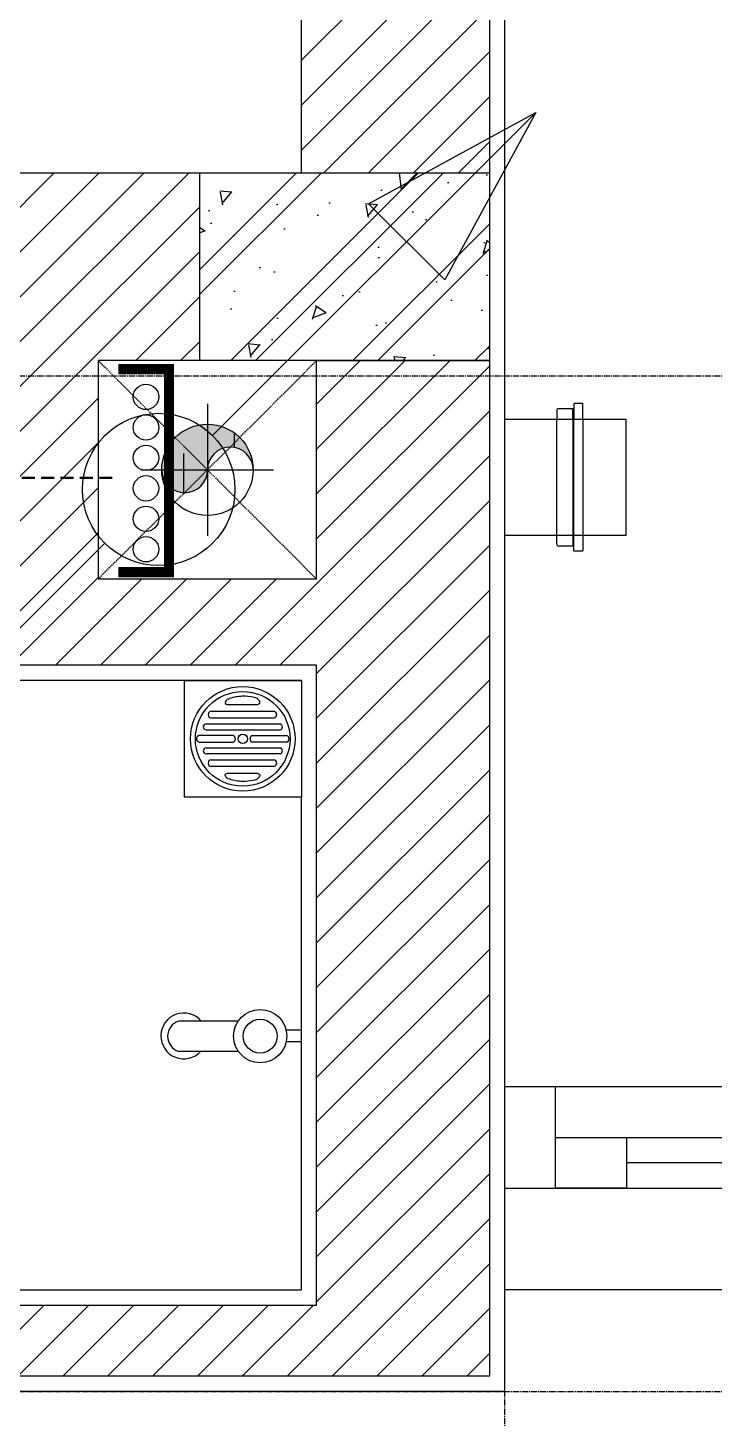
# Model space of a CAD drawing. Header units: inches. Extents: x 1721084 to 1854744, y 225101 to 488646.
# Drawn here: x 1828446 to 1829122, y 300600 to 301969 of the extents above; entities that cross this region are included whole.
import ezdxf

# ---------------------------------------------------------------- set-up
doc = ezdxf.new("R2010")
doc.units = ezdxf.units.IN
doc.header["$MEASUREMENT"] = 0
doc.set_wipeout_variables(frame=1)
for name, pattern in [('DASHED', [19.05, 12.7, -6.35]), ('X-PL-T3$0$X-GRID-TYPICAL$0$CENTER2', [1.125, 0.75, -0.125, 0.125, -0.125]), ('X-PL-T3$0$X-PL-T3$0$HIDDEN2', [0.1875, 0.125, -0.0625]), ('X-PL-T3$0$X-WC-ME_3_5$0$HIDDEN', [0.375, 0.25, -0.125])]:
    doc.linetypes.add(name, pattern=pattern)
for name, color, linetype in [('PCCC', 11, 'Continuous'), ('SYMBOL', 1, 'Continuous'), ('X-PL-T3$0$A-XREF', 250, 'Continuous'), ('X-PL-T3$0$X-GRID-TYPICAL$0$A-GRID', 250, 'X-PL-T3$0$X-GRID-TYPICAL$0$CENTER2'), ('X-PL-T3$0$X-PL-LIFT$0$A-FLOR-COLS-CONC', 250, 'Continuous'), ('X-PL-T3$0$X-PL-LIFT$0$A-FLOR-PATT', 250, 'Continuous'), ('X-PL-T3$0$X-PL-LIFT$0$A-FLOR-WALL', 250, 'Continuous'), ('X-PL-T3$0$X-PL-LIFT$0$A-FLOR-WALL-FNSH', 250, 'Continuous'), ('X-PL-T3$0$X-PL-LIFT$0$A-SECT-PATT', 250, 'Continuous'), ('X-PL-T3$0$X-PL-T3$0$A-FLOR-ABOV', 250, 'X-PL-T3$0$X-PL-T3$0$HIDDEN2'), ('X-PL-T3$0$X-PL-T3$0$A-FLOR-DRAN', 250, 'Continuous'), ('X-PL-T3$0$X-PL-T3$0$A-FLOR-PATT', 250, 'Continuous'), ('X-PL-T3$0$X-PL-T3$0$A-FLOR-WALL', 250, 'Continuous'), ('X-PL-T3$0$X-PL-T3$0$A-FLOR-WALL-FNSH', 250, 'Continuous'), ('X-PL-T3$0$X-PL-T3$0$A-FURN-EQPM', 250, 'Continuous'), ('X-PL-T3$0$X-PL-T3$0$A-XREF', 250, 'Continuous'), ('X-PL-T3$0$X-WC-ME_3_5$0$A-FLOR-WALL-PART', 33, 'Continuous'), ('X-PL-T3$0$X-WC-ME_3_5$0$A-FLOR-WDW', 32, 'Continuous'), ('X-PL-T3$0$X-WC-ME_3_5$0$A-FURN-EQPM-LOOSE', 49, 'Continuous')]:
    doc.layers.add(name, color=color, linetype=linetype)
doc.layers.add('TTLL', color=252, linetype='DASHED', lineweight=50)

# ---------------------------------------------------------------- blocks, each defined once
blk = doc.blocks.new('X-PL-T3$0$X-GRID-TYPICAL')
at = {"layer": 'X-PL-T3$0$X-GRID-TYPICAL$0$A-GRID', "ltscale": 8}
for p, q in [((-3600, 0), (15600, 0)), ((-3600, -1000), (30944.3, -1000))]:
    blk.add_line(p, q, dxfattribs=at)
blk.add_lwpolyline([(13600, 4500), (13600, -3650)], dxfattribs=at)
blk = doc.blocks.new('X-PL-T3$0$X-PL-LIFT')
at = {"layer": 'X-PL-T3$0$X-PL-LIFT$0$A-FLOR-PATT'}
h = blk.add_hatch(dxfattribs=at)
h.set_pattern_fill('ANSI31', color=250, scale=250)
h.set_pattern_definition([(45, (13585, 15), (-22.09709, 22.09709), [])])
h.paths.add_polyline_path([(11550, 4085), (11550, 3900), (13300, 3900), (13300, 4085)])
h.paths.add_polyline_path([(13515, 3815), (13585, 3815), (13585, 3900), (13515, 3900)])
h.paths.add_polyline_path([(11450, 600), (11250, 600), (11250, 200), (11450, 200)])
h.paths.add_polyline_path([(11550, 200), (11550, 15), (13300, 15), (13300, 200)])
h.paths.add_polyline_path([(11450, 3900), (11250, 3900), (11250, 3500), (11450, 3500)])
h.paths.add_polyline_path([(13585, 1900), (13400, 1900), (13400, 200), (13585, 200)])
h.paths.add_polyline_path([(13515, 2200), (13585, 2200), (13585, 3335), (13515, 3335)])
h.paths.add_polyline_path([(13050, 2200), (13250, 2200), (13250, 3900), (13050, 3900)])
h.paths.add_polyline_path([(13050, 2100), (11450, 2100), (11450, 2000), (13400, 2000), (13400, 2200), (13050, 2200)])
h.paths.add_polyline_path([(11450, 2500), (11250, 2500), (11250, 2200), (11450, 2200)])
h.paths.add_polyline_path([(11250, 1600), (11450, 1600), (11450, 1900), (11250, 1900)])
at = {"layer": 'X-PL-T3$0$X-PL-LIFT$0$A-SECT-PATT'}
h = blk.add_hatch(dxfattribs=at)
h.set_pattern_fill('!BTCT', color=256, scale=20, angle=180, pattern_type=2)
h.set_pattern_definition([(230, (0, 0), (-143.452, 12.5504), [15, -165]), (175, (0, 0), (27.7503, -150.4384), [12, -132]), (280.4514, (-11.95, 1.05), (-115.7019, -137.8879), [12.748, -140.2284]), (226.1842, (-5e-15, -40), (-213.4482, 33.1038), [22.5, -247.5]), (276.6356, (-17.79, -37.24), (-186.9325, -194.8236), [19.122, -210.3426]), (171.1842, (-5e-15, -40), (-186.9324, -194.8237), [18, -198]), (201, (-20, -30), (-119.3814, 80.5238), [15, -165]), (146, (-20, -30), (-48.663, -145.03), [12, -132]), (251.4514, (-29.95, -23.29), (-168.0445, -64.5061), [12.748, -140.2284]), (217.5, (0, 0), (-2.43197, -66.57877), [0, -130.4, 0, -134, 0, -132.5]), (187.5, (0, 0), (-52.6139, -78.88234), [0, -76.4, 0, -127.4, 0, -50.5]), (147.5, (44.6, -6e-15), (-106.76449, 4.51097), [0, -50, 0, -156, 0, -207]), (137.5, (64.6, -8e-15), (-116.63723, -20.021), [0, -65, 0, -103.6, 0, -147]), (225, (0, 0), (60.1041, -60.1041), []), (225, (-3e-15, -24.5), (60.1041, -60.1041), [])])
h.paths.add_polyline_path([(13585, 200), (13300, 200), (13300, 15), (13585, 15)])
at = {"layer": 'X-PL-T3$0$X-PL-LIFT$0$A-FLOR-COLS-CONC'}
blk.add_lwpolyline([(13300, 200), (13585, 200), (13585, 15), (13300, 15)], close=True, dxfattribs=at)
at = {"layer": 'X-PL-T3$0$X-PL-LIFT$0$A-FLOR-WALL'}
for points in [[(13400, 200), (13400, 1900)], [(13585, 1900), (13585, 200)], [(11550, 200), (13300, 200)], [(13300, 15), (13200, 15)]]:
    blk.add_lwpolyline(points, dxfattribs=at)
at = {"layer": 'X-PL-T3$0$X-PL-LIFT$0$A-FLOR-WALL-FNSH'}
blk.add_lwpolyline([(13600, 1950), (13600, 200)], dxfattribs=at)
blk = doc.blocks.new('X-PL-T3$0$X-WC-ME_3_5$0$HO3')
at = {"lineweight": 30}
for p, q in [((42.7, 67.6), (42.7, 72.1)), ((43.2, 72.6), (51.2, 72.6)), ((51.7, 72.1), (51.7, 67.6)), ((42.7, 56.9), (42.7, 67.6)), ((51.7, 67.6), (52.2, 67.6)), ((51.7, 67.6), (51.7, 57.1)), ((52.2, 67.6), (65.9, 67.6)), ((52.5, 56.9), (52.5, 65.6)), ((65.9, 67.6), (66.5, 67.6)), ((68.5, 65.6), (68.5, 56.9)), ((42.7, -56.9), (42.7, -67.6)), ((42.7, -67.6), (42.7, -72.1)), ((51.7, -67.6), (51.7, -56.9)), ((51.7, -67.6), (52.2, -67.6)), ((51.7, -72.1), (51.7, -67.6)), ((52.2, -67.6), (65.9, -67.6)), ((52.5, -56.9), (52.5, -65.6)), ((65.9, -67.6), (66.5, -67.6)), ((68.5, -65.6), (68.5, -56.9)), ((43.2, -72.6), (51.2, -72.6))]:
    blk.add_line(p, q, dxfattribs=at)
at = {"linetype": 'Continuous', "lineweight": 15}
for p, q in [((51.7, 69.9), (51.7, 56.9)), ((51.7, -69.9), (51.7, -56.9))]:
    blk.add_line(p, q, dxfattribs=at)
blk.add_lwpolyline([(0, 56.9), (0, -56.9), (119.8, -56.9), (119.8, 56.9)], close=True)
at = {"linetype": 'X-PL-T3$0$X-WC-ME_3_5$0$HIDDEN', "ltscale": 0.5}
for points in [[(42.7, -56.9), (42.7, 56.9)], [(51.7, 56.9), (51.7, -56.9)], [(52.5, -56.9), (52.5, 56.9)], [(68.5, 56.9), (68.5, -56.9)]]:
    blk.add_lwpolyline(points, dxfattribs=at)
at = {"lineweight": 30}
for centre, radius, start, end in [((43.2, 72.1), 0.5, 90, 180), ((51.2, 72.1), 0.5, 0, 90), ((66.5, 65.6), 2, 0, 90), ((66.5, -65.6), 2, 270, 0), ((43.2, -72.1), 0.5, 180, 270), ((51.2, -72.1), 0.5, 270, 0)]:
    blk.add_arc(centre, radius, start, end, dxfattribs=at)
blk.add_ellipse((52.2, 65.6), major_axis=(0, 2), ratio=0.181335, start_param=4.712389, end_param=6.283185, dxfattribs=at)
at = {"lineweight": 30, "extrusion": (0, 0, -1)}
blk.add_ellipse((52.2, -65.6), major_axis=(0, -2), ratio=0.181335, start_param=4.712389, end_param=6.283185, dxfattribs=at)
blk = doc.blocks.new('*U388')
at = {"color": 0, "ltscale": 40}
for p, q in [((-600, 100), (300, 100)), ((300, 0), (-600, 0))]:
    blk.add_line(p, q, dxfattribs=at)
at = {"ltscale": 40}
for p, q in [((180, 75), (-480, 75)), ((-480, 50), (180, 50))]:
    blk.add_line(p, q, dxfattribs=at)
at = {"color": 0, "lineweight": -2}
for points in [[(-600, 100), (-550, 100), (-550, 0), (-600, 0)], [(300, 100), (250, 100), (250, 0), (300, 0)]]:
    blk.add_lwpolyline(points, close=True, dxfattribs=at)
at = {"ltscale": 40}
for points in [[(-550, 50), (-480, 50), (-480, 100), (-550, 100)], [(180, 50), (250, 50), (250, 100), (180, 100)]]:
    blk.add_lwpolyline(points, close=True, dxfattribs=at)
blk = doc.blocks.new('X-PL-T3$0$X-WC-ME_3_5')
at = {"layer": 'X-PL-T3$0$X-WC-ME_3_5$0$A-FLOR-WALL-PART'}
blk.add_lwpolyline([(14500, -900), (13600, -900)], dxfattribs=at)
at = {"layer": 'X-PL-T3$0$X-WC-ME_3_5$0$A-FLOR-WDW', "xscale": -1, "rotation": 180}
blk.add_blockref('*U388', (14200, -700), dxfattribs=at)
at = {"layer": 'X-PL-T3$0$X-WC-ME_3_5$0$A-FURN-EQPM-LOOSE', "rotation": 180}
blk.add_blockref('X-PL-T3$0$X-WC-ME_3_5$0$HO3', (13719.8, -100), dxfattribs=at)
blk = doc.blocks.new('X-PL-T3$0$X-PL-T3$0$6-03-Romine')
for p, q in [((-13.6, 58.2), (-13.6, 112.7)), ((14.2, 58), (14.2, 112.7))]:
    blk.add_line(p, q)
blk.add_lwpolyline([(5.2, 14), (5.2, 0), (-5.2, 0), (-5.2, 14)])
at = {"extrusion": (0, 0, -1)}
for centre, major_axis, start_param, end_param in [((0, 108.1), (14.9, 14.9), 3.057032, 7.903389), ((0.3, 108.4), (-10.3, 10.3), 5.801961, 8.335206), ((0.2, 37.9), (17.3, 17.3), 3.926991, 10.210176), ((0.2, 37.9), (11, 11), 3.926991, 10.210176)]:
    blk.add_ellipse(centre, major_axis=major_axis, ratio=1, start_param=start_param, end_param=end_param, dxfattribs=at)
blk = doc.blocks.new('X-PL-T3$0$X-PL-T3$0$PHEU THU 115X115')
blk.add_wipeout([(-57.5, 0), (57.5, 0), (57.5, -115), (-57.5, -115)])
for p, q in [((-15.4, -23.6), (14.2, -23.6)), ((-15.4, -91.4), (14.2, -91.4))]:
    blk.add_line(p, q)
blk.add_lwpolyline([(-57.5, 0), (57.5, 0), (57.5, -115), (-57.5, -115)], close=True)
for points in [[(30.4, -30.4), (30.4, -30.4), (-31.4, -30.4)], [(-31.4, -36.9), (30.4, -36.9)], [(-9.5, -54.2), (-43.3, -54.2)], [(36.5, -42.9), (-36.4, -42.9)], [(-36.4, -48.6), (36.5, -48.6)], [(9, -54.2), (42.8, -54.2)], [(-43.3, -60.7), (-9.5, -60.7)], [(-36.4, -66.4), (36.5, -66.4)], [(42.8, -60.7), (9, -60.7)], [(36.5, -72.1), (-36.4, -72.1)], [(-31.4, -78.1), (30.4, -78.1)], [(30.4, -84.6), (30.4, -84.6), (-31.4, -84.6)]]:
    blk.add_lwpolyline(points)
for radius in [51.5, 46.6, 4.59]:
    blk.add_circle((-0.3, -57.5), radius)
for centre, radius, start, end in [((-31.1, -33.6), 3.25, 95.4785, 264.5215), ((29.9, -33.6), 3.26, 278.0597, 81.9403), ((-42.6, -57.4), 3.31, 102.6911, 257.3089), ((-36.3, -45.7), 2.86, 91.5923, 268.4077), ((-11, -57.4), 3.57, 295.1985, 64.8015), ((10.5, -57.4), 3.57, 115.1985, 244.8015), ((35.9, -45.7), 2.92, 282.0282, 77.9718), ((42.1, -57.4), 3.31, 282.6911, 77.3089), ((-36.3, -69.3), 2.86, 91.5923, 268.4077), ((35.9, -69.3), 2.92, 282.0282, 77.9718), ((-31.1, -81.4), 3.25, 95.4785, 264.5215), ((29.9, -81.4), 3.26, 278.0597, 81.9403)]:
    blk.add_arc(centre, radius, start, end)
for points in [[(14.2, -23.6), (16.7, -21.6), (15, -18.7), (9.9, -16.5), (-0.7, -15.6), (-13.1, -17.8), (-17.4, -20.7), (-17.7, -22.5), (-15.4, -23.6)], [(14.2, -91.4), (16.7, -93.4), (15, -96.3), (9.9, -98.5), (-0.7, -99.4), (-13.1, -97.2), (-17.4, -94.3), (-17.7, -92.5), (-15.4, -91.4)]]:
    blk.add_spline(points, degree=3)
blk = doc.blocks.new('X-PL-T3$0$X-PL-T3$0$NM 90')
h = blk.add_hatch()
h.set_pattern_fill('DASH', color=8, scale=400)
h.paths.add_polyline_path([(0, 45, 1), (0, 0)])
h.paths.add_polyline_path([(0, 45), (0, 0), (45, 0, 0.414214)])
h.paths.add_polyline_path([(45, 0), (0, 0, -1), (0, -45, 0.414214)])
h = blk.add_hatch()
h.set_pattern_fill('DASH', color=256, scale=400)
h.paths.add_polyline_path([(0, 45, 1), (0, 0)])
h.paths.add_polyline_path([(0, 45), (0, 0), (45, 0, 0.414214)])
h.paths.add_polyline_path([(45, 0), (0, 0, -1), (0, -45, 0.414214)])
h = blk.add_hatch()
h.set_pattern_fill('DASH', color=8, scale=400)
h.paths.add_polyline_path([(0, 45, 1), (0, 0)])
h.paths.add_polyline_path([(0, 45), (0, 0), (45, 0, 0.414214)])
h.paths.add_polyline_path([(45, 0), (0, 0, -1), (0, -45, 0.414214)])
h = blk.add_hatch(color=8)
h.dxf.hatch_style = 1
h.paths.add_polyline_path([(0, 45, 1), (0, 0)])
h.paths.add_polyline_path([(0, 45), (0, 0), (45, 0, 0.414214)])
h.paths.add_polyline_path([(45, 0), (0, 0, -1), (0, -45, 0.414214)])
at = {"color": 8}
for points in [[(0, 65), (0, -65)], [(65, 0), (-65, 0)]]:
    blk.add_lwpolyline(points, dxfattribs=at)
blk.add_circle((0, 0), 45)
for centre, start, end in [((0, 22.5), 90, 270), ((0, -22.5), 270, 90)]:
    blk.add_arc(centre, 22.5, start, end)
blk = doc.blocks.new('X-PL-T3$0$X-PL-T3')
at = {"layer": 'X-PL-T3$0$X-PL-T3$0$A-FLOR-PATT'}
h = blk.add_hatch(dxfattribs=at)
h.set_pattern_fill('ANSI31', color=250, scale=250)
h.set_pattern_definition([(45, (2.39, -3e-11), (-22.09709, 22.09709), [])])
h.paths.add_polyline_path([(13200, 15), (13115, 15), (13115, -285), (13415, -285), (13415, -915), (11285, -915), (11285, -665), (11215, -665), (11215, -815), (10165, -815), (10165, -985), (13585, -985), (13585, 15), (13415, 15), (13415, -200.2), (13417.2, -200), (13200, -200)])
at = {"layer": 'X-PL-T3$0$X-PL-T3$0$A-FLOR-ABOV', "ltscale": 10}
for points in [[(13200, 15), (13415, -200.2)], [(13200, -200), (13415, 15)]]:
    blk.add_lwpolyline(points, dxfattribs=at)
at = {"layer": 'X-PL-T3$0$X-PL-T3$0$A-FLOR-WALL-FNSH'}
for points in [[(13600, 200), (13600, 0)], [(13600, 200), (13600, 0)], [(10150, -1000), (10150, -800), (11200, -800), (11200, -650), (11300, -650), (11300, -900), (13400, -900), (13400, -300), (13100, -300), (13100, 0)], [(13600, 0), (13600, -1000), (10150, -1000)]]:
    blk.add_lwpolyline(points, dxfattribs=at)
at = {"layer": 'X-PL-T3$0$X-PL-T3$0$A-FLOR-DRAN', "rotation": 90}
blk.add_blockref('X-PL-T3$0$X-PL-T3$0$NM 90', (13307.5, -92.6), dxfattribs=at)
at = {"layer": 'X-PL-T3$0$X-PL-T3$0$A-FURN-EQPM', "xscale": -1.071428571428572, "yscale": 1.071428571428572, "zscale": 1.07142857142857, "rotation": 90}
blk.add_blockref('X-PL-T3$0$X-PL-T3$0$6-03-Romine', (13400, -650), dxfattribs=at)
at = {"layer": 'X-PL-T3$0$X-PL-T3$0$A-XREF'}
for name in ['X-PL-T3$0$X-GRID-TYPICAL', 'X-PL-T3$0$X-PL-LIFT']:
    blk.add_blockref(name, (0, 0), dxfattribs=at)
at = {"layer": 'X-PL-T3$0$X-PL-T3$0$A-FURN-EQPM', "color": 6}
blk.add_blockref('X-PL-T3$0$X-PL-T3$0$PHEU THU 115X115', (13342.5, -300), dxfattribs=at)
at = {"layer": 'X-PL-T3$0$X-PL-T3$0$A-FLOR-WALL'}
blk.add_lwpolyline([(13200, 15), (13200, -200), (13415, -200), (13415, 15), (13585, 15), (13585, -985), (10165, -985), (10165, -815), (11215, -815), (11215, -665), (11285, -665), (11285, -915), (13415, -915), (13415, -285), (13115, -285), (13115, 15)], dxfattribs=at)
at = {"layer": 'X-PL-T3$0$X-PL-T3$0$A-XREF'}
blk.add_blockref('X-PL-T3$0$X-WC-ME_3_5', (0, 0), dxfattribs=at)
blk = doc.blocks.new('X-PL-T3')
at = {"layer": 'X-PL-T3$0$A-XREF'}
blk.add_blockref('X-PL-T3$0$X-PL-T3', (0, 0), dxfattribs=at)

msp = doc.modelspace()

# ---------------------------------------------------------------- block references
msp.add_blockref('X-PL-T3', (1815315.8, 301626.4))

# ---------------------------------------------------------------- next in the draw order: linework, layer by layer
for centre in [(1828562.8, 301605.6), (1828562.8, 301605.6), (1828562.8, 301575.6), (1828562.8, 301575.6), (1828562.8, 301545.6), (1828562.8, 301545.6), (1828562.8, 301515.6), (1828562.8, 301515.6), (1828562.8, 301485.6), (1828562.8, 301485.6), (1828562.8, 301455.6), (1828562.8, 301455.6)]:
    msp.add_circle(centre, 12.5)
at = {"layer": 'PCCC', "const_width": 10}
msp.add_lwpolyline([(1828535.5, 301633), (1828585.5, 301633), (1828585.5, 301433), (1828535.5, 301433)], dxfattribs=at)
msp.add_lwpolyline([(1828535.5, 301633), (1828585.5, 301633), (1828585.5, 301433), (1828535.5, 301433)], dxfattribs=at)
at = {"layer": 'SYMBOL', "color": 6}
for points in [[(1828946.5, 301885.8), (1828857, 301720.8), (1828781.7, 301795.9), (1828946.5, 301885.8), (1828628.3, 301567.6)], [(1828204.1, 301143.3), (1828293.6, 301308.2), (1828368.9, 301233.2), (1828204.1, 301143.3), (1828522.3, 301461.5)]]:
    msp.add_lwpolyline(points, dxfattribs=at)
at = {"layer": 'SYMBOL', "color": 6, "linetype": 'Continuous'}
msp.add_circle((1828575.3, 301514.5), 75, dxfattribs=at)
at = {"layer": 'TTLL', "color": 4}
msp.add_lwpolyline([(1831196.4, 304799.3), (1831196.4, 306473.5), (1836229.9, 306473.5), (1836229.9, 308612), (1827471.5, 308612), (1827471.5, 307816.9), (1819439.5, 307816.9), (1819432.3, 310138.6), (1819048.8, 310138.6), (1819048.8, 303611.5), (1826211.8, 303611.5), (1826211.8, 301526.1), (1828534.4, 301526.1)], dxfattribs=at)

doc.saveas('drawing.dxf')
